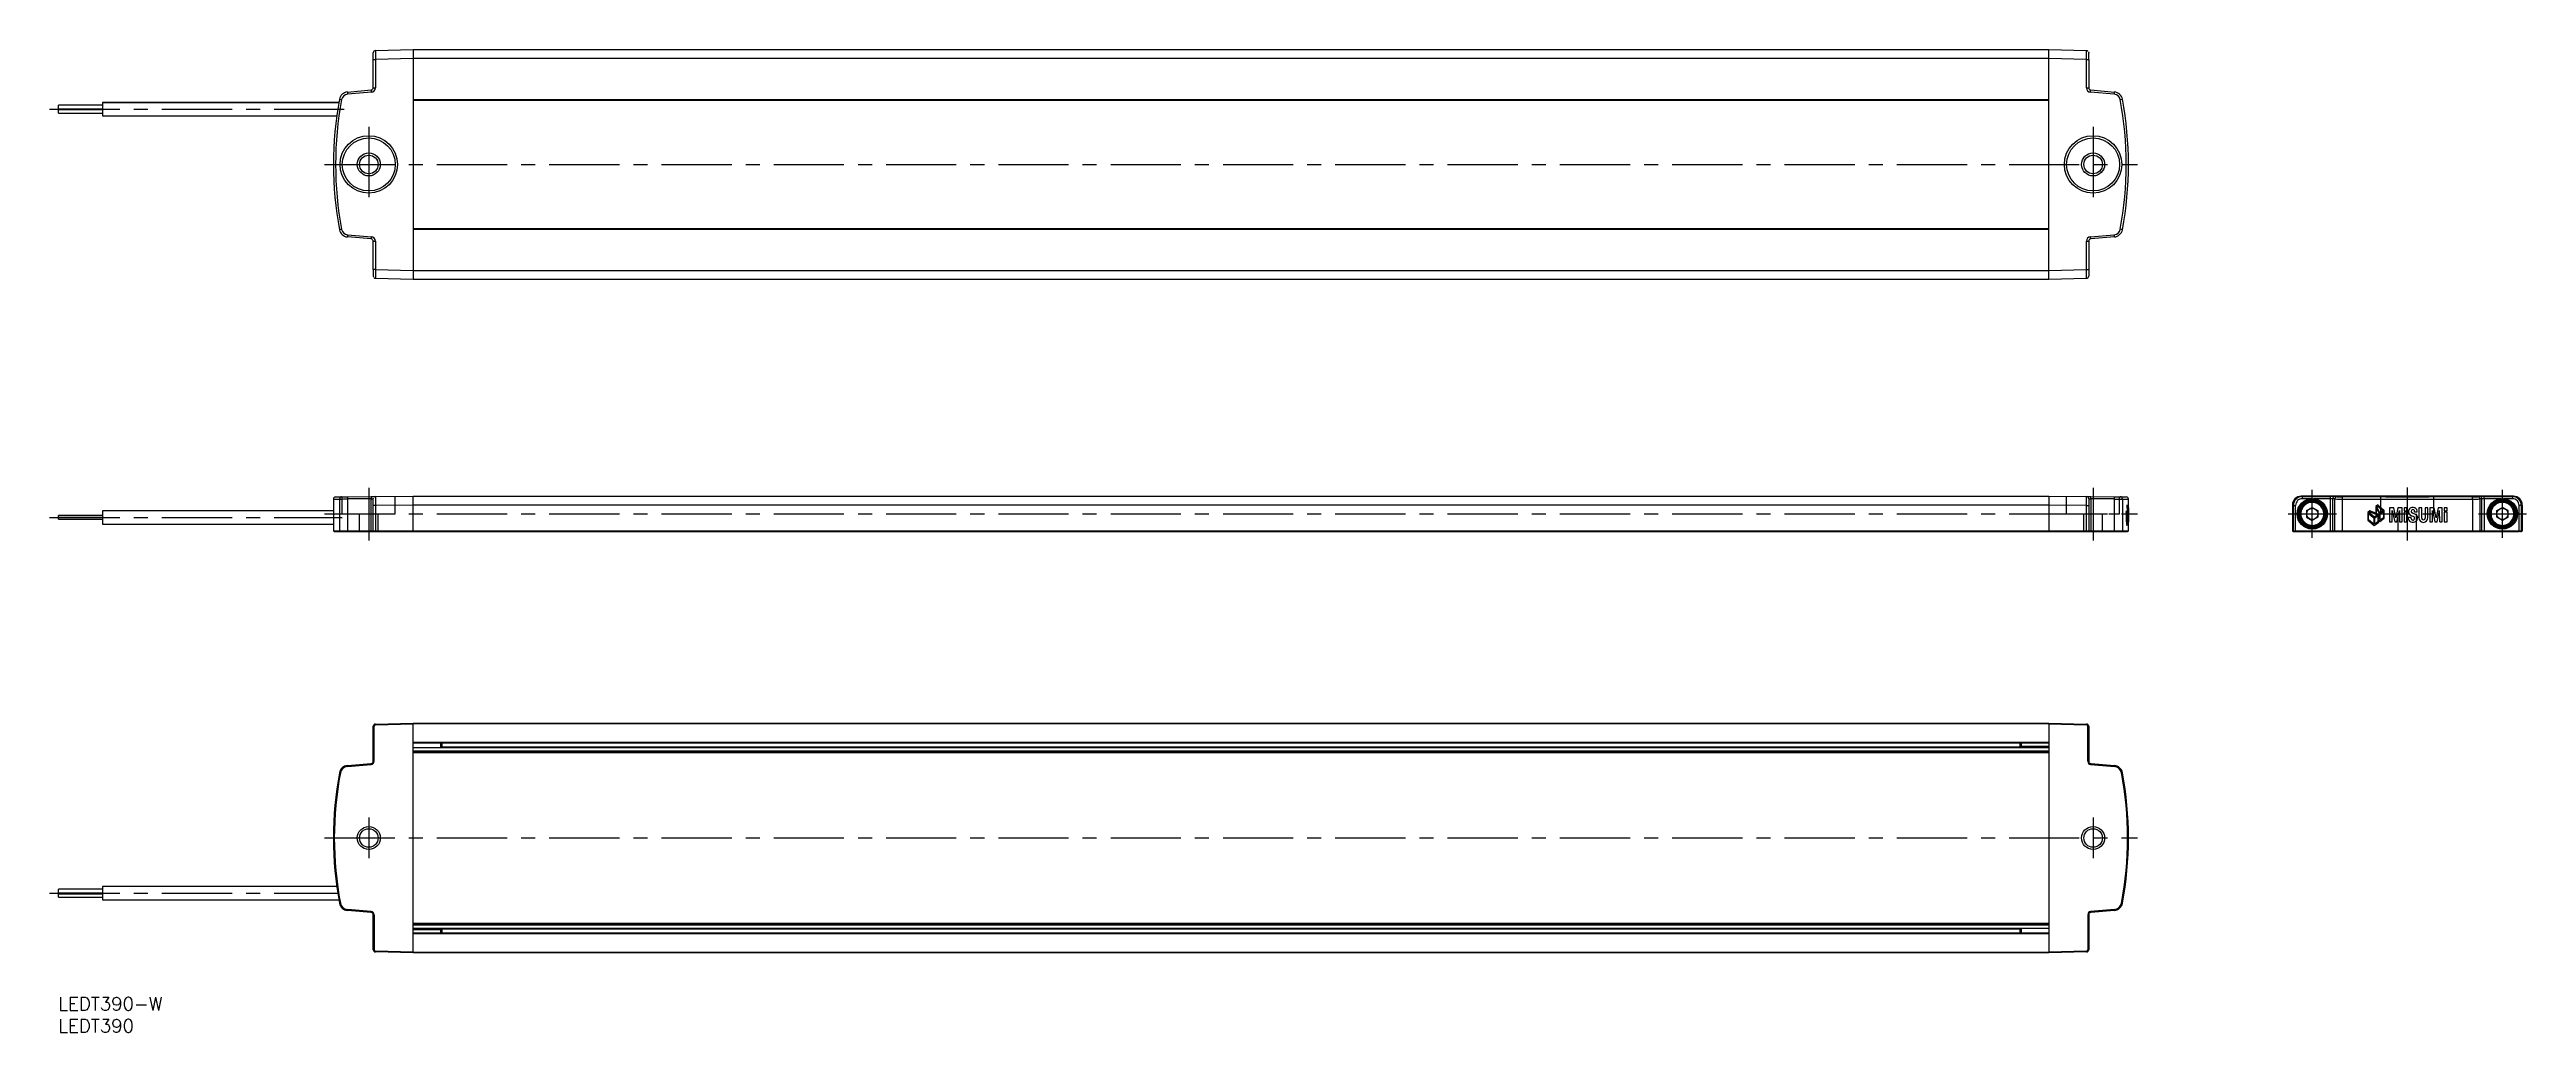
# Model space of a CAD drawing. Extents: x -2 to 558, y -8 to 214.
import ezdxf

# ---------------------------------------------------------------- set-up
doc = ezdxf.new("R2010")
doc.units = 0
doc.header["$LTSCALE"] = 0.5
doc.linetypes.add('CENTER', pattern=[50.8, 31.75, -6.35, 6.35, -6.35])
doc.linetypes.add('DASHED', pattern=[19.05, 12.7, -6.35])
for name, color, linetype in [('MSM_CENTER', 1, 'CENTER'), ('MSM_CONTINUOUS', 7, 'CONTINUOUS'), ('MSM_DASHED', 4, 'DASHED'), ('MSM_PART_NUMBER', 7, 'CONTINUOUS')]:
    doc.layers.add(name, color=color, linetype=linetype)
doc.styles.get("Standard").update_dxf_attribs({"font": 'txt.shx', "height": 3, "bigfont": 'bigfont.shx'})

# ---------------------------------------------------------------- blocks, each defined once
blk = doc.blocks.new('*U2')
at = {"layer": 'MSM_PART_NUMBER'}
blk.add_text('LEDT390', height=3, dxfattribs=at).set_placement((0, -8))
blk = doc.blocks.new('*U3')
at = {"layer": 'MSM_PART_NUMBER'}
blk.add_text('LEDT390-W', height=3, dxfattribs=at).set_placement((0, -3))

msp = doc.modelspace()

# ---------------------------------------------------------------- linework, layer by layer
at = {"layer": 'MSM_CENTER'}
for p, q in [((-2, 200.87), (65.19, 200.87)), ((70.21, 196.87), (70.21, 179.87)), ((460.21, 196.87), (460.21, 179.87)), ((60.21, 188.37), (470.21, 188.37)), ((70.21, 115.24), (70.21, 103.32)), ((460.21, 115.24), (460.21, 103.32)), ((509.78, 103.89), (509.78, 114.76)), ((531.28, 103.32), (531.28, 115.32)), ((552.78, 103.89), (552.78, 114.76)), ((-2, 108.49), (64.21, 108.49)), ((60.21, 109.32), (470.21, 109.32)), ((504.35, 109.32), (515.22, 109.32)), ((547.35, 109.32), (558.22, 109.32)), ((70.21, 40.6), (70.21, 31.4)), ((460.21, 40.6), (460.21, 31.4)), ((60.21, 36), (470.21, 36)), ((-2, 23.5), (63.19, 23.5))]:
    msp.add_line(p, q, dxfattribs=at)
at = {"layer": 'MSM_CONTINUOUS'}
for p, q in [((71.21, 205.73), (71.21, 213.62)), ((71.69, 214.08), (71.7, 214.15)), ((71.7, 214.15), (80.21, 214.37)), ((80.21, 214.37), (450.21, 214.37)), ((80.21, 214.37), (80.21, 162.37)), ((450.21, 162.37), (450.21, 214.37)), ((450.21, 214.37), (458.72, 214.15)), ((458.72, 214.08), (458.72, 214.15)), ((459.17, 213.83), (459.21, 213.65)), ((459.21, 213.65), (459.21, 213.58)), ((459.21, 212.15), (459.21, 213.58)), ((71.21, 212.15), (71.7, 212.15)), ((80.21, 212.37), (71.7, 212.15)), ((71.7, 212.15), (71.7, 205.73)), ((450.21, 212.37), (80.21, 212.37)), ((458.71, 212.15), (450.21, 212.37)), ((458.71, 205.73), (458.71, 212.15)), ((458.71, 212.15), (459.17, 212.13)), ((459.17, 212.13), (459.21, 212.15)), ((459.21, 212.15), (459.21, 205.73)), ((10, 201.77), (0, 201.77)), ((10, 201.77), (0, 201.77)), ((0, 200.97), (0, 201.77)), ((63.47, 202.37), (10, 202.37)), ((10, 202.37), (63.47, 202.37)), ((10, 202.37), (10, 199.37)), ((65.37, 204.76), (70.75, 205.23)), ((70.79, 204.73), (65.41, 204.26)), ((71.21, 205.73), (71.7, 205.73)), ((80.21, 203.07), (450.21, 203.07)), ((450.21, 202.87), (80.21, 202.87)), ((458.71, 205.73), (459.21, 205.73)), ((465, 204.26), (459.63, 204.73)), ((459.66, 205.23), (465.04, 204.76)), ((0, 200.97), (10, 200.97)), ((10, 200.77), (0, 200.77)), ((0, 200.77), (10, 200.77)), ((0, 199.97), (0, 200.77)), ((0, 199.97), (10, 199.97)), ((10, 199.37), (63.02, 199.37)), ((80.21, 173.87), (450.21, 173.87)), ((450.21, 173.67), (80.21, 173.67)), ((70.75, 171.51), (65.37, 171.98)), ((65.41, 172.48), (70.79, 172.01)), ((71.21, 164.59), (71.21, 171.01)), ((71.21, 171.01), (71.7, 171.01)), ((71.7, 171.01), (71.7, 164.59)), ((458.71, 164.59), (458.71, 171.01)), ((458.71, 171.01), (459.21, 171.01)), ((459.21, 171.01), (459.21, 163.12)), ((459.63, 172.01), (465, 172.48)), ((465.04, 171.98), (459.66, 171.51)), ((71.21, 164.59), (71.21, 163.17)), ((71.24, 164.59), (71.21, 164.59)), ((71.21, 163.17), (71.21, 163.09)), ((71.21, 163.09), (71.24, 162.91)), ((71.7, 164.59), (71.24, 164.59)), ((71.69, 162.66), (71.7, 162.59)), ((71.7, 164.59), (80.21, 164.37)), ((80.21, 162.37), (71.7, 162.59)), ((80.21, 164.37), (450.21, 164.37)), ((450.21, 164.37), (458.71, 164.59)), ((458.72, 162.59), (450.21, 162.37)), ((458.71, 164.59), (459.21, 164.59)), ((458.72, 162.66), (458.72, 162.59)), ((450.21, 162.37), (80.21, 162.37)), ((62.21, 112.68), (62.21, 105.52)), ((62.21, 112.68), (63.58, 112.68)), ((62.25, 112.67), (63.46, 112.68)), ((62.7, 113.17), (64.07, 113.18)), ((63.46, 112.68), (63.47, 112.68)), ((63.58, 112.68), (63.58, 105.52)), ((64.07, 113.18), (65.41, 113.19)), ((70.75, 112.74), (65.37, 112.69)), ((65.37, 112.69), (65.37, 105.52)), ((65.41, 113.19), (70.79, 113.24)), ((70.75, 112.74), (71.17, 112.75)), ((70.75, 105.52), (70.75, 112.74)), ((70.79, 113.24), (71.7, 113.25)), ((71.17, 112.75), (71.21, 112.75)), ((71.21, 112.75), (71.24, 112.93)), ((71.21, 111.25), (71.21, 112.75)), ((71.7, 113.25), (80.21, 113.32)), ((71.7, 113.25), (71.7, 113.21)), ((80.21, 113.32), (450.21, 113.32)), ((80.21, 113.32), (80.21, 113.14)), ((80.21, 105.32), (80.21, 113.12)), ((450.21, 113.32), (458.71, 113.25)), ((450.21, 113.32), (450.21, 113.14)), ((450.21, 113.12), (450.21, 105.32)), ((458.72, 113.21), (458.71, 113.25)), ((458.72, 113.25), (458.74, 113.25)), ((458.73, 113.25), (459.63, 113.24)), ((459.21, 112.72), (459.21, 105.52)), ((459.63, 113.24), (465, 113.19)), ((459.66, 112.74), (459.66, 105.52)), ((465.04, 112.69), (459.66, 112.74)), ((465, 113.19), (466.35, 113.18)), ((465.04, 105.52), (465.04, 112.69)), ((466.35, 113.18), (467.71, 113.17)), ((466.83, 112.68), (466.83, 105.52)), ((466.83, 112.68), (468.21, 112.67)), ((468.21, 105.52), (468.21, 112.68)), ((555.28, 113.32), (507.28, 113.32)), ((507.28, 113.32), (507.51, 113.25)), ((507.51, 113.25), (513.93, 113.25)), ((507.51, 113.25), (507.51, 112.75)), ((509.51, 112.75), (507.51, 112.75)), ((513.93, 112.75), (510.05, 112.75)), ((513.93, 112.75), (513.93, 113.25)), ((513.93, 105.52), (513.93, 112.75)), ((514.42, 105.52), (514.42, 112.74)), ((514.89, 112.69), (514.42, 112.74)), ((514.89, 105.52), (514.89, 112.69)), ((514.92, 113.24), (515.39, 113.19)), ((516.52, 112.68), (546.05, 112.68)), ((516.52, 112.68), (516.52, 105.52)), ((545.96, 113.18), (516.61, 113.18)), ((546.05, 112.68), (546.05, 105.52)), ((547.18, 113.19), (547.65, 113.24)), ((548.14, 112.74), (547.67, 112.69)), ((547.67, 112.69), (547.67, 105.52)), ((548.14, 105.52), (548.14, 112.74)), ((548.64, 113.25), (555.06, 113.25)), ((548.64, 112.75), (548.64, 113.25)), ((552.51, 112.75), (548.64, 112.75)), ((548.64, 112.75), (548.64, 105.52)), ((555.06, 112.75), (553.05, 112.75)), ((555.06, 113.25), (555.28, 113.32)), ((555.06, 113.25), (555.06, 112.75)), ((10, 108.93), (0, 108.93)), ((0, 108.11), (0, 108.93)), ((10, 108.91), (0, 108.91)), ((0, 108.11), (10, 108.11)), ((62.21, 110.02), (10, 110.02)), ((10, 110.02), (10, 107.02)), ((10, 107.02), (62.21, 107.02)), ((71.21, 105.52), (71.21, 111.25)), ((71.7, 111.25), (71.21, 111.25)), ((80.21, 111.32), (71.7, 111.25)), ((71.7, 111.25), (71.7, 105.52)), ((450.21, 111.32), (80.21, 111.32)), ((458.72, 111.25), (450.21, 111.32)), ((458.72, 105.52), (458.72, 111.25)), ((458.72, 111.25), (459.21, 111.25)), ((467.71, 109.66), (467.75, 109.98)), ((467.71, 109.66), (467.71, 107.89)), ((467.71, 109.6), (467.73, 109.6)), ((467.73, 109.4), (467.71, 109.4)), ((467.71, 107.98), (467.73, 107.98)), ((467.71, 107.89), (467.86, 106.67)), ((467.76, 109.76), (467.72, 109.76)), ((467.76, 109.76), (467.73, 109.6)), ((467.73, 109.6), (467.86, 108.57)), ((467.73, 109.4), (467.73, 107.98)), ((467.73, 109.4), (467.85, 108.41)), ((467.85, 106.99), (467.73, 107.98)), ((467.75, 109.98), (467.89, 109.46)), ((467.83, 109.46), (467.76, 109.76)), ((467.82, 106.99), (467.85, 106.99)), ((467.82, 106.97), (467.87, 106.97)), ((467.83, 109.46), (467.89, 109.46)), ((467.85, 109.39), (467.83, 109.46)), ((467.83, 108.57), (467.86, 108.57)), ((467.85, 109.39), (467.9, 109.39)), ((467.9, 109.19), (467.85, 109.39)), ((467.85, 106.99), (467.85, 108.41)), ((467.87, 108.4), (467.85, 108.4)), ((467.86, 108.57), (467.9, 108.94)), ((467.86, 106.67), (467.95, 107.43)), ((467.87, 108.4), (467.93, 108.94)), ((467.87, 108.4), (467.87, 106.97)), ((467.93, 107.52), (467.87, 106.97)), ((467.93, 111.34), (467.89, 110.99)), ((467.89, 110.99), (467.89, 109.46)), ((467.89, 110.91), (467.91, 110.91)), ((467.9, 110.56), (467.89, 110.56)), ((467.9, 111.09), (467.93, 111.09)), ((467.9, 110.56), (467.9, 109.39)), ((467.9, 110.56), (467.96, 109.36)), ((467.9, 109.39), (467.95, 109.19)), ((467.9, 109.19), (467.95, 109.19)), ((467.92, 109.1), (467.9, 109.19)), ((467.92, 109.1), (467.9, 108.94)), ((467.9, 108.94), (467.93, 108.94)), ((467.93, 111.09), (467.91, 110.91)), ((467.91, 110.91), (467.97, 109.5)), ((467.92, 107.43), (467.95, 107.43)), ((468.04, 110.1), (467.93, 111.34)), ((468.02, 110.1), (467.93, 111.09)), ((467.93, 107.52), (467.93, 108.94)), ((467.93, 108.34), (467.95, 108.34)), ((467.93, 108.11), (467.96, 108.11)), ((467.93, 107.91), (467.95, 107.91)), ((467.95, 109.5), (467.97, 109.5)), ((467.95, 109.19), (467.95, 108.34)), ((467.95, 108.34), (467.96, 108.11)), ((467.95, 107.91), (467.95, 107.43)), ((467.95, 107.91), (467.96, 107.57)), ((467.95, 107.89), (467.97, 107.89)), ((467.96, 108.11), (467.96, 109.36)), ((467.96, 109.32), (467.97, 109.32)), ((467.96, 107.57), (468.04, 108.35)), ((467.97, 109.5), (468.02, 110.06)), ((468.02, 109.86), (467.97, 109.32)), ((467.97, 109.32), (467.97, 107.89)), ((467.97, 107.89), (468.02, 108.35)), ((468.02, 109.86), (468, 109.86)), ((468.04, 110.1), (468.02, 110.1)), ((468.02, 110.1), (468.02, 110.06)), ((468.02, 108.43), (468.02, 109.86)), ((468.02, 108.35), (468.02, 108.43)), ((468.02, 108.35), (468.04, 108.35)), ((468.04, 108.35), (468.04, 110.1)), ((468.11, 110.69), (468.11, 107.53)), ((468.15, 110.69), (468.11, 110.69)), ((468.11, 110.05), (468.13, 110.05)), ((468.11, 107.53), (468.13, 107.53)), ((468.13, 107.53), (468.13, 110.05)), ((468.15, 108.46), (468.13, 110.05)), ((468.15, 110.69), (468.17, 108.46)), ((468.16, 107.53), (468.15, 108.46)), ((468.15, 108.46), (468.17, 108.46)), ((468.16, 107.53), (468.17, 107.53)), ((468.19, 110.09), (468.17, 107.53)), ((468.17, 108.46), (468.18, 110.09)), ((468.2, 110.69), (468.18, 110.69)), ((468.18, 110.09), (468.18, 110.69)), ((468.19, 110.09), (468.18, 110.09)), ((468.19, 110.09), (468.19, 107.53)), ((468.19, 107.53), (468.2, 107.53)), ((468.2, 107.53), (468.2, 110.69)), ((468.21, 110.69), (468.2, 110.69)), ((468.2, 110.69), (468.2, 110.02)), ((468.2, 110.02), (468.21, 110.02)), ((468.2, 109.74), (468.2, 107.53)), ((468.21, 109.74), (468.2, 109.74)), ((468.2, 107.53), (468.21, 107.53)), ((468.21, 110.02), (468.21, 110.69)), ((468.21, 107.53), (468.21, 109.74)), ((505.28, 111.32), (505.28, 105.52)), ((505.51, 111.25), (505.28, 111.32)), ((505.51, 105.52), (505.51, 111.25)), ((505.51, 111.25), (506.01, 111.25)), ((506.01, 105.32), (506.01, 111.25)), ((508.5, 110.06), (509.78, 110.8)), ((508.5, 110.06), (508.5, 108.58)), ((508.5, 108.58), (509.78, 107.84)), ((509.78, 110.8), (511.06, 110.06)), ((511.06, 108.58), (509.78, 107.84)), ((511.06, 110.06), (511.06, 108.58)), ((522.76, 109.98), (522.34, 109.66)), ((522.34, 109.66), (522.34, 107.89)), ((522.34, 107.89), (523.8, 106.67)), ((522.53, 107.98), (522.53, 109.4)), ((522.53, 109.4), (523.71, 108.41)), ((523.71, 106.99), (522.53, 107.98)), ((522.59, 109.6), (522.8, 109.76)), ((523.83, 108.57), (522.59, 109.6)), ((524.12, 109.46), (522.76, 109.98)), ((522.8, 109.76), (524.54, 109.1)), ((523.71, 108.41), (523.71, 106.99)), ((523.8, 106.67), (524.83, 107.43)), ((524.54, 109.1), (523.83, 108.57)), ((523.9, 108.4), (524.64, 108.94)), ((523.9, 106.97), (523.9, 108.4)), ((524.64, 107.52), (523.9, 106.97)), ((524.58, 111.34), (524.12, 110.99)), ((524.12, 110.99), (524.12, 109.46)), ((524.32, 110.56), (524.95, 109.36)), ((524.32, 109.39), (524.32, 110.56)), ((524.83, 109.19), (524.32, 109.39)), ((524.35, 110.91), (524.59, 111.09)), ((525.08, 109.5), (524.35, 110.91)), ((526.07, 110.1), (524.58, 111.34)), ((524.59, 111.09), (525.83, 110.06)), ((524.64, 108.94), (524.64, 107.52)), ((524.83, 108.34), (524.83, 109.19)), ((524.95, 108.11), (524.83, 108.34)), ((524.83, 107.91), (525.02, 107.57)), ((524.83, 107.43), (524.83, 107.91)), ((524.95, 109.36), (524.95, 108.11)), ((525.02, 107.57), (526.07, 108.35)), ((525.83, 110.06), (525.08, 109.5)), ((525.15, 109.32), (525.87, 109.86)), ((525.15, 107.89), (525.15, 109.32)), ((525.87, 108.43), (525.15, 107.89)), ((525.87, 109.86), (525.87, 108.43)), ((526.07, 108.35), (526.07, 110.1)), ((527.27, 110.69), (527.27, 107.53)), ((528.22, 110.69), (527.27, 110.69)), ((527.27, 107.53), (527.86, 107.53)), ((527.86, 110.05), (528.43, 107.53)), ((527.86, 107.53), (527.86, 110.05)), ((528.67, 108.46), (528.22, 110.69)), ((528.43, 107.53), (528.92, 107.53)), ((529.14, 110.69), (528.67, 108.46)), ((528.92, 107.53), (529.49, 110.09)), ((530.08, 110.69), (529.14, 110.69)), ((529.49, 110.09), (529.49, 107.53)), ((529.49, 107.53), (530.08, 107.53)), ((530.08, 107.53), (530.08, 110.69)), ((531.16, 110.69), (530.53, 110.69)), ((530.53, 110.69), (530.53, 110.02)), ((530.53, 110.02), (531.16, 110.02)), ((530.53, 109.74), (530.53, 107.53)), ((531.16, 109.74), (530.53, 109.74)), ((530.53, 107.53), (531.16, 107.53)), ((531.16, 110.02), (531.16, 110.69)), ((531.16, 107.53), (531.16, 109.74)), ((531.49, 108.52), (531.49, 108.18)), ((532.13, 108.52), (531.49, 108.52)), ((532.13, 108.31), (532.13, 108.52)), ((533.29, 109.11), (532.49, 109.49)), ((532.77, 110.22), (532.54, 110.29)), ((532.88, 109.82), (532.87, 110.08)), ((532.88, 109.82), (533.49, 109.82)), ((533.49, 109.82), (533.49, 110.03)), ((534.54, 110.69), (533.9, 110.69)), ((533.9, 110.69), (533.9, 108.49)), ((534.54, 108.35), (534.54, 110.69)), ((535.92, 110.69), (535.28, 110.69)), ((535.28, 110.69), (535.28, 108.33)), ((535.92, 108.49), (535.92, 110.69)), ((536.37, 110.69), (536.37, 107.53)), ((537.31, 110.69), (536.37, 110.69)), ((536.37, 107.53), (536.95, 107.53)), ((536.95, 107.53), (536.95, 110.06)), ((536.95, 110.06), (537.52, 107.53)), ((537.77, 108.46), (537.31, 110.69)), ((537.52, 107.53), (538.02, 107.53)), ((538.23, 110.69), (537.77, 108.46)), ((538.02, 107.53), (538.58, 110.06)), ((539.17, 110.69), (538.23, 110.69)), ((538.59, 107.53), (538.58, 110.06)), ((538.59, 107.53), (539.17, 107.53)), ((539.17, 107.53), (539.17, 110.69)), ((540.26, 110.69), (539.62, 110.69)), ((539.62, 110.69), (539.62, 110.02)), ((539.62, 110.02), (540.26, 110.02)), ((539.62, 109.74), (539.62, 107.53)), ((540.26, 109.74), (539.62, 109.74)), ((539.62, 107.53), (540.26, 107.53)), ((540.26, 110.02), (540.26, 110.69)), ((540.26, 107.53), (540.26, 109.74)), ((551.5, 110.06), (552.78, 110.8)), ((551.5, 108.58), (551.5, 110.06)), ((552.78, 107.84), (551.5, 108.58)), ((554.06, 110.06), (552.78, 110.8)), ((554.06, 108.58), (552.78, 107.84)), ((554.06, 108.58), (554.06, 110.06)), ((556.56, 105.32), (556.56, 111.25)), ((557.06, 111.25), (556.56, 111.25)), ((557.28, 111.32), (557.06, 111.25)), ((557.06, 111.25), (557.06, 105.52)), ((557.28, 111.32), (557.28, 105.52)), ((62.21, 105.52), (468.21, 105.52)), ((62.41, 105.32), (63.78, 105.32)), ((63.78, 105.32), (65.39, 105.32)), ((65.39, 105.32), (70.77, 105.32)), ((70.77, 105.32), (71.41, 105.32)), ((71.41, 105.32), (71.7, 105.32)), ((71.7, 105.32), (458.72, 105.32)), ((458.72, 105.32), (459.01, 105.32)), ((459.01, 105.32), (459.65, 105.32)), ((459.65, 105.32), (465.03, 105.32)), ((465.03, 105.32), (466.64, 105.32)), ((466.64, 105.32), (468.01, 105.32)), ((505.28, 105.52), (557.28, 105.52)), ((505.48, 105.32), (505.71, 105.32)), ((505.71, 105.32), (513.93, 105.32)), ((513.93, 105.52), (513.93, 105.32)), ((513.93, 105.32), (514.62, 105.32)), ((514.62, 105.32), (515.09, 105.32)), ((515.09, 105.32), (516.55, 105.32)), ((516.55, 105.32), (556.56, 105.32)), ((548.64, 105.32), (548.64, 105.52)), ((556.86, 105.32), (556.56, 105.32)), ((556.86, 105.32), (557.08, 105.32)), ((71.7, 61.78), (80.21, 62)), ((71.7, 61.58), (80.21, 61.8)), ((71.7, 61.77), (71.7, 61.58)), ((80.21, 62), (450.21, 62)), ((80.21, 10), (80.21, 62)), ((450.21, 61.8), (80.21, 61.8)), ((450.21, 62), (450.21, 10)), ((450.21, 62), (458.72, 61.78)), ((450.21, 61.8), (458.72, 61.58)), ((458.72, 61.78), (458.72, 61.58)), ((71.21, 53.36), (71.21, 61.28)), ((71.41, 61.28), (71.21, 61.28)), ((71.41, 53.36), (71.41, 61.28)), ((80.21, 57.7), (450.21, 57.7)), ((80.21, 57.5), (450.21, 57.5)), ((450.21, 56.42), (80.21, 56.42)), ((86.43, 57.5), (86.43, 56.51)), ((443.85, 56.54), (86.57, 56.54)), ((86.71, 57.5), (86.71, 56.54)), ((443.71, 56.54), (443.71, 57.5)), ((443.71, 56.89), (443.99, 56.75)), ((443.99, 56.51), (443.99, 57.5)), ((443.99, 56.75), (450.21, 56.75)), ((459.01, 53.36), (459.01, 61.28)), ((459.01, 61.28), (459.21, 61.28)), ((459.21, 61.28), (459.21, 53.36)), ((63.58, 50.77), (63.78, 50.73)), ((65.37, 52.39), (70.75, 52.86)), ((65.37, 52.39), (65.39, 52.19)), ((65.39, 52.19), (70.77, 52.66)), ((70.77, 52.66), (70.75, 52.86)), ((71.41, 53.36), (71.21, 53.36)), ((450.21, 55.62), (80.21, 55.62)), ((80.21, 55.5), (450.21, 55.5)), ((450.21, 55.3), (80.21, 55.3)), ((459.21, 53.36), (459.01, 53.36)), ((459.66, 52.86), (459.65, 52.66)), ((459.65, 52.66), (465.03, 52.19)), ((459.66, 52.86), (465.04, 52.39)), ((465.04, 52.39), (465.03, 52.19)), ((466.64, 50.73), (466.83, 50.77)), ((10, 24.4), (0, 24.4)), ((10, 24.4), (0, 24.4)), ((0, 23.6), (0, 24.4)), ((0, 23.6), (10, 23.6)), ((10, 23.4), (0, 23.4)), ((0, 23.4), (10, 23.4)), ((0, 22.6), (0, 23.4)), ((0, 22.6), (10, 22.6)), ((62.97, 25), (10, 25)), ((62.97, 25), (10, 25)), ((10, 25), (10, 22)), ((10, 22), (63.44, 22)), ((63.58, 21.23), (63.78, 21.27)), ((65.39, 19.81), (65.37, 19.61)), ((70.75, 19.14), (65.37, 19.61)), ((70.77, 19.34), (65.39, 19.81)), ((70.77, 19.34), (70.75, 19.14)), ((71.21, 10.72), (71.21, 18.64)), ((71.21, 18.64), (71.41, 18.64)), ((71.41, 18.64), (71.41, 10.72)), ((459.01, 18.64), (459.01, 10.72)), ((459.01, 18.64), (459.21, 18.64)), ((459.21, 18.64), (459.21, 10.72)), ((465.03, 19.81), (459.65, 19.34)), ((459.65, 19.34), (459.66, 19.14)), ((465.04, 19.61), (459.66, 19.14)), ((465.03, 19.81), (465.04, 19.61)), ((466.64, 21.27), (466.83, 21.23)), ((80.21, 16.7), (450.21, 16.7)), ((450.21, 16.5), (80.21, 16.5)), ((80.21, 16.38), (450.21, 16.38)), ((80.21, 15.58), (450.21, 15.58)), ((86.43, 15.25), (80.21, 15.25)), ((450.21, 14.5), (80.21, 14.5)), ((450.21, 14.3), (80.21, 14.3)), ((86.43, 15.49), (86.43, 14.5)), ((86.71, 15.11), (86.43, 15.25)), ((86.57, 15.46), (443.85, 15.46)), ((86.71, 15.46), (86.71, 14.5)), ((443.71, 14.5), (443.71, 15.46)), ((443.99, 14.5), (443.99, 15.49)), ((71.41, 10.72), (71.21, 10.72)), ((80.21, 10.2), (71.7, 10.42)), ((71.7, 10.42), (71.7, 10.22)), ((80.21, 10), (71.7, 10.22)), ((80.21, 10.2), (450.21, 10.2)), ((450.21, 10), (80.21, 10)), ((458.72, 10.42), (450.21, 10.2)), ((458.72, 10.22), (450.21, 10)), ((458.72, 10.42), (458.72, 10.22)), ((459.01, 10.72), (459.21, 10.72))]:
    msp.add_line(p, q, dxfattribs=at)
for centre, radius in [((70.21, 188.37), 6.5), ((70.21, 188.37), 6), ((70.21, 188.37), 2.6), ((460.21, 188.37), 6.5), ((460.21, 188.37), 6), ((460.21, 188.37), 2.6), ((70.21, 188.37), 2.1), ((460.21, 188.37), 2.1), ((509.78, 109.32), 3.44), ((509.78, 109.32), 3.24), ((509.78, 109.32), 3.16), ((509.78, 109.32), 2.96), ((509.78, 109.32), 2.75), ((552.78, 109.32), 3.44), ((552.78, 109.32), 3.24), ((552.78, 109.32), 3.16), ((552.78, 109.32), 2.96), ((552.78, 109.32), 2.75), ((509.78, 109.32), 1.28), ((552.78, 109.32), 1.28), ((70.21, 36), 2.6), ((70.21, 36), 2.1), ((460.21, 36), 2.6), ((460.21, 36), 2.1)]:
    msp.add_circle(centre, radius, dxfattribs=at)
for centre, radius, start, end in [((71.7, 213.62), 0.495, 89.4836, 179.4556), ((304.7, 214.24), 233, 180.0391, 180.5144), ((458.71, 213.6), 0.506, 45.3204, 89.8701), ((225.96, 214.24), 232.76, 359.4854, 359.9611), ((142.21, 188.37), 80, 169.3634, 190.6366), ((142.2, 188.37), 79.5, 169.3632, 190.6368), ((65.55, 202.77), 2, 95, 169.3633), ((78.1, 278.42), 76.67, 259.0851, 259.4555), ((65.54, 202.77), 1.5, 94.9991, 169.3642), ((79.67, 205.64), 14.33, 183.5021, 185.5005), ((70.71, 205.73), 0.5, 275.0026, 359.9983), ((85.09, 206.11), 14.37, 183.5059, 185.4984), ((70.7, 205.73), 1, 274.9878, 0.0122), ((459.71, 205.73), 1, 179.9869, 265.0132), ((459.71, 205.73), 0.5, 180.0029, 264.9978), ((445.29, 206.11), 14.4, 354.5046, 356.4928), ((450.74, 205.64), 14.33, 354.4995, 356.4979), ((464.87, 202.77), 1.5, 10.6354, 85.0014), ((464.87, 202.77), 2, 10.6369, 84.9998), ((452.3, 278.48), 76.73, 280.5447, 280.9149), ((388.21, 188.37), 79.5, 349.3632, 10.6368), ((388.21, 188.37), 80, 349.3634, 10.6366), ((78.11, 98.26), 76.73, 100.5447, 100.9149), ((65.54, 173.97), 1.5, 190.6354, 265.0014), ((464.87, 173.97), 1.5, 274.9991, 349.3642), ((452.32, 98.32), 76.67, 79.0851, 79.4555), ((65.55, 173.97), 2, 190.6369, 264.9998), ((79.67, 171.11), 14.33, 174.4995, 176.4979), ((85.13, 170.63), 14.4, 174.5046, 176.4928), ((70.71, 171.01), 0.5, 0.0029, 84.9978), ((70.7, 171.01), 1, 359.9869, 85.0132), ((459.71, 171.01), 1, 94.9878, 180.0122), ((459.71, 171.01), 0.5, 95.0026, 179.9983), ((445.32, 170.63), 14.37, 3.5059, 5.4984), ((450.74, 171.11), 14.33, 3.5021, 5.5005), ((464.87, 173.97), 2, 275, 349.3633), ((71.71, 163.14), 0.506, 225.3204, 269.8701), ((304.46, 162.5), 232.76, 179.4854, 179.9611), ((225.72, 162.5), 233, 0.0391, 0.5144), ((458.71, 163.13), 0.495, 269.4836, 359.4556), ((62.71, 112.67), 0.5, 90.4993, 180.0095), ((64.08, 112.69), 0.496, 90.996, 180.5076), ((58.53, 1021.14), 908.47, 270.31853, 270.43151), ((66.84, 112.83), 1.47, 165.6966, 185.3346), ((72.22, 112.88), 1.47, 165.7015, 185.3297), ((71.71, 112.71), 0.506, 90.1314, 134.6817), ((145.13, 112), 73.44, 179.0561, 180.5832), ((458.71, 112.75), 0.5, 0.0003, 89.4996), ((458.71, 112.72), 0.495, 0.5433, 90.5153), ((385.16, 112), 73.57, 359.4181, 0.9426), ((458.71, 112.75), 0.5, 359.9754, 87.8435), ((463.14, 324.93), 212.22, 268.9384, 269.0617), ((458.2, 112.88), 1.47, 354.6684, 14.302), ((463.58, 112.83), 1.47, 354.6654, 14.3034), ((471.89, 1021.47), 908.81, 269.56852, 269.68145), ((466.34, 112.69), 0.496, 359.4938, 89.0043), ((467.71, 112.67), 0.5, 359.5078, 89.5005), ((507.28, 111.32), 2, 89.9891, 179.9935), ((507.28, 111.32), 2, 90, 180), ((507.51, 111.25), 2, 89.9963, 179.9919), ((507.51, 111.25), 1.5, 89.9877, 179.9951), ((514.02, 48.59), 64.66, 89.4271, 90.0873), ((514.03, 103.62), 9.13, 87.5211, 90.6463), ((514.92, 112.74), 0.499, 90.1594, 180.0569), ((514.69, 107.58), 5.66, 87.6323, 90.1743), ((515.39, 112.69), 0.499, 90.1595, 180.0568), ((516.22, 183.89), 71.21, 268.9331, 270.2392), ((516.39, 153.69), 40.51, 268.5873, 270.3092), ((517.28, 112.8), 0.77, 150.2546, 188.8288), ((531.28, -176.05), 289.36, 88.7128, 91.2872), ((531.28, 402.52), 289.36, 268.7128, 271.2872), ((546.18, 153.69), 40.51, 269.6908, 271.4127), ((545.29, 112.8), 0.769, 351.1597, 29.7564), ((546.35, 183.89), 71.21, 269.7608, 271.0669), ((547.17, 112.69), 0.499, 359.9432, 89.8405), ((547.88, 107.56), 5.68, 89.8303, 92.3628), ((547.64, 112.74), 0.499, 359.9431, 89.8406), ((548.54, 48.34), 64.91, 89.914, 90.5717), ((548.52, 105.11), 7.64, 89.0475, 92.7851), ((555.06, 111.25), 2, 0.0081, 90.0038), ((555.06, 111.25), 1.5, 0.0049, 90.0123), ((555.28, 111.32), 2, 0.0065, 90.0109), ((555.28, 111.32), 2, 360, 90), ((509.78, 109.32), 2.6, 120, 300), ((509.78, 109.32), 2.6, 300, 120), ((532.26, 108.26), 0.768, 186.1508, 228.9707), ((532.58, 109.82), 1.05, 143.0325, 195.2518), ((532.73, 110.08), 1.28, 204.5952, 260.7273), ((532.49, 109.77), 1.01, 88.4285, 137.9646), ((532.48, 108.63), 1.2, 232.8495, 294.8664), ((532.55, 108.32), 0.413, 181.0286, 266.8893), ((532.68, 109.92), 0.51, 154.3537, 213.2001), ((532.49, 109.97), 0.323, 82.2311, 146.6683), ((532.72, 110.1), 0.651, 224.0348, 249.1966), ((532.46, 109.36), 1.42, 58.2031, 87.6988), ((532.52, 108.31), 0.407, 269.8551, 2.312), ((532.46, 108.35), 0.466, 357.3245, 82.4916), ((532.73, 110.08), 0.144, 0.4263, 71.0742), ((532.68, 108.45), 0.95, 288.4139, 5.2104), ((532.81, 110.02), 0.682, 0.4946, 53.91), ((532.8, 108.44), 0.834, 6.7613, 54.2468), ((534.96, 108.44), 1.06, 177.4581, 267.1706), ((534.91, 108.34), 0.372, 178.3002, 359.6344), ((534.85, 108.45), 1.07, 273.4755, 1.9303), ((552.78, 109.32), 3.24, 180, 182.179), ((552.78, 109.32), 2.6, 120, 300), ((552.78, 109.32), 2.6, 300, 120), ((552.78, 109.32), 3.24, 0, 2.179), ((62.41, 105.52), 0.2, 180, 270), ((63.78, 105.52), 0.198, 179.5068, 269.4995), ((65.96, 105.47), 0.589, 175.1669, 194.7928), ((71.34, 105.47), 0.589, 175.1622, 194.8018), ((71.41, 105.52), 0.2, 180, 270), ((73.61, 105.47), 1.92, 178.5078, 184.4925), ((456.81, 105.47), 1.92, 355.5075, 1.4922), ((459.01, 105.52), 0.2, 270, 0), ((459.08, 105.47), 0.589, 345.1982, 4.8378), ((464.46, 105.47), 0.589, 345.2072, 4.8331), ((466.64, 105.52), 0.198, 270.5005, 0.4932), ((468.01, 105.52), 0.2, 270, 360), ((505.48, 105.52), 0.2, 180.01, 270.0097), ((505.48, 105.52), 0.2, 180, 270), ((505.71, 105.52), 0.2, 179.9906, 269.9901), ((514.62, 105.52), 0.2, 179.8906, 269.8907), ((515.09, 105.52), 0.2, 179.8911, 269.8907), ((516.82, 105.47), 0.302, 170.8114, 210.1043), ((545.75, 105.47), 0.302, 329.8957, 9.1886), ((547.47, 105.52), 0.2, 270.1093, 0.1089), ((547.94, 105.52), 0.2, 270.1093, 0.1094), ((556.86, 105.52), 0.2, 270.0099, 0.0094), ((557.08, 105.52), 0.2, 269.9902, 359.9902), ((557.08, 105.52), 0.2, 270, 0), ((71.71, 61.28), 0.5, 91.5, 180), ((458.71, 61.28), 0.5, 0, 88.5), ((71.71, 61.28), 0.299, 91.4015, 180.0989), ((458.71, 61.28), 0.299, 359.8911, 88.6085), ((142.21, 36), 80, 169.3634, 190.6366), ((142.21, 36), 79.8, 169.3634, 190.6366), ((65.55, 50.4), 2, 95, 169.3634), ((65.55, 50.4), 1.8, 95.0003, 169.363), ((70.71, 53.36), 0.5, 275, 0), ((70.71, 53.36), 0.7, 275.0002, 359.9996), ((459.71, 53.36), 0.7, 180.0004, 264.9998), ((459.71, 53.36), 0.5, 180, 265), ((464.87, 50.4), 1.8, 10.637, 84.9997), ((464.87, 50.4), 2, 10.6366, 85), ((388.21, 36), 79.8, 349.3634, 10.6366), ((388.21, 36), 80, 349.3634, 10.6366), ((65.55, 21.6), 2, 190.6366, 265), ((65.55, 21.6), 1.8, 190.637, 264.9997), ((70.71, 18.64), 0.5, 0, 85), ((70.71, 18.64), 0.7, 0.0004, 84.9998), ((459.71, 18.64), 0.7, 95.0002, 179.9996), ((459.71, 18.64), 0.5, 95, 180), ((464.87, 21.6), 1.8, 275.0003, 349.363), ((464.87, 21.6), 2, 275, 349.3634), ((71.71, 10.72), 0.5, 180, 268.5), ((71.71, 10.72), 0.299, 179.8911, 268.6085), ((458.71, 10.72), 0.5, 271.5, 360), ((458.71, 10.72), 0.299, 271.4015, 0.0989)]:
    msp.add_arc(centre, radius, start, end, dxfattribs=at)
at = {"layer": 'MSM_DASHED'}
for p, q in [((64.21, 109.32), (64.21, 113.18)), ((76.21, 109.32), (76.21, 113.29)), ((454.21, 109.32), (454.21, 113.29)), ((466.21, 109.32), (466.21, 113.18)), ((525.28, 109.32), (525.28, 113.32)), ((537.28, 109.32), (537.28, 113.32)), ((64.21, 109.32), (76.21, 109.32)), ((68.11, 105.32), (68.11, 109.32)), ((72.31, 105.32), (72.31, 109.32)), ((454.21, 109.32), (466.21, 109.32)), ((458.11, 105.32), (458.11, 109.32)), ((462.31, 105.32), (462.31, 109.32)), ((525.28, 109.32), (537.28, 109.32)), ((529.18, 105.32), (529.18, 109.32)), ((533.38, 105.32), (533.38, 109.32))]:
    msp.add_line(p, q, dxfattribs=at)

# ---------------------------------------------------------------- block references
at = {"layer": 'MSM_CONTINUOUS'}
for name in ['*U3', '*U2']:
    msp.add_blockref(name, (0, 0), dxfattribs=at)

doc.saveas('drawing.dxf')
